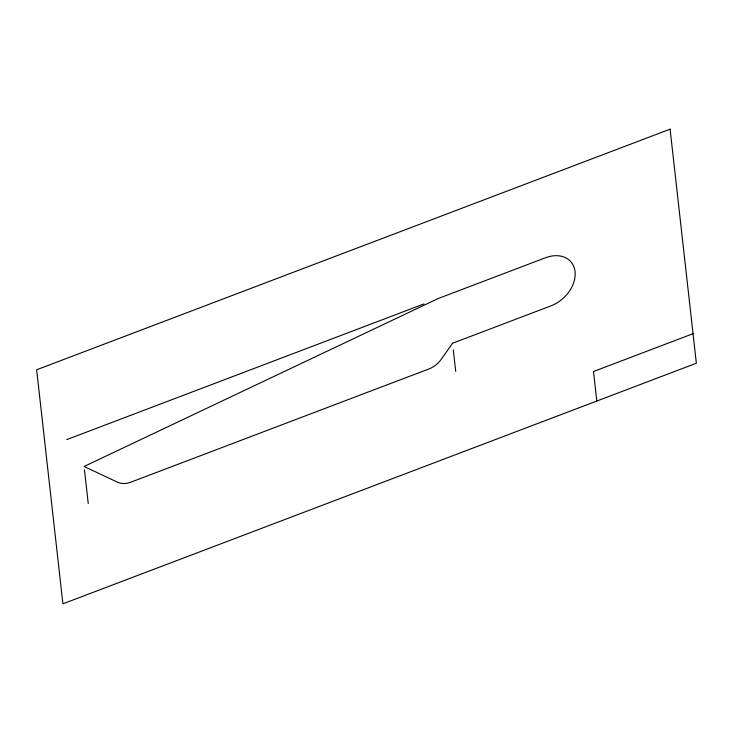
<?xml version="1.0" encoding="UTF-8"?>
<svg xmlns="http://www.w3.org/2000/svg" width="733" height="733" viewBox="0 0 733 733"><rect width="100%" height="100%" fill="white"/><g stroke="black" fill="none" stroke-linecap="round" stroke-linejoin="round"><path stroke-width="1.1" d="M66.721 439.626L423.986 303.92M693.042 333.689L593.483 371.512L596.799 401.033M453.287 349.861L455.697 371.338M84.46 469.789L88.244 503.516M452.545 343.246L441.174 359.399A20.157 14.843 -42 0 1 429.052 368.901L130.868 482.167A20.157 14.843 -42 0 1 117.692 482.268L84.084 466.481L438.206 298.514L545.517 257.75A30.245 22.256 -42 0 1 575.048 271.631A30.245 22.256 -42 0 1 550.914 305.881L452.545 343.246M670.099 129.164L36.65 369.78L62.901 603.836L696.35 363.22L670.099 129.164"/></g></svg>
